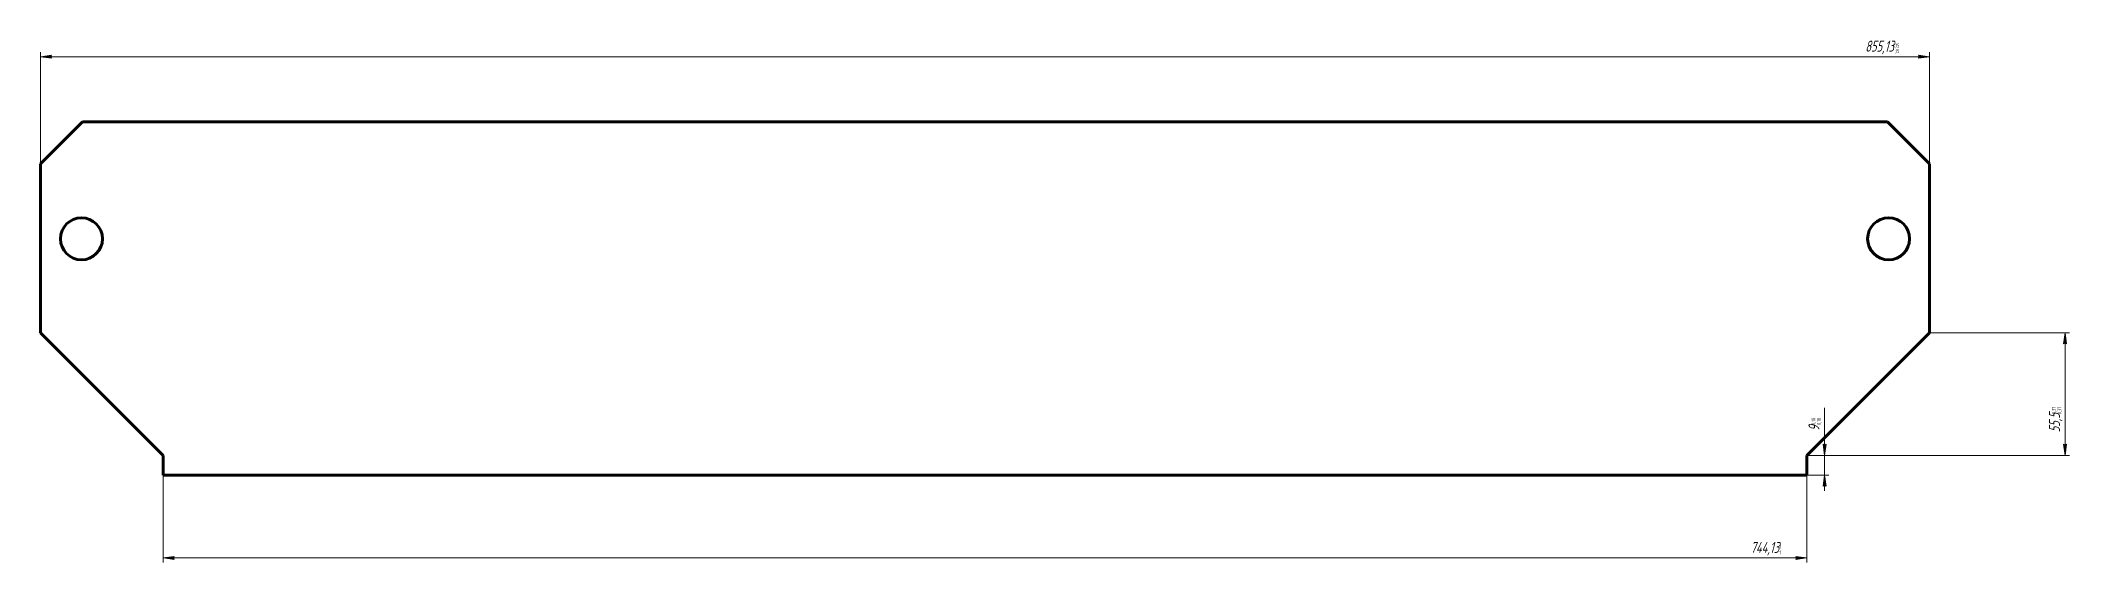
# Model space of a CAD drawing. Header units: millimetres. Extents: x -32 to 886, y -80 to 156.
import ezdxf

# ---------------------------------------------------------------- set-up
doc = ezdxf.new("R2010")
doc.units = ezdxf.units.MM
for name, pattern in [('K5LT32768', [0]), ('K5LT32770', [0]), ('K5LT32771', [0]), ('K5LT32772', [0]), ('K5LT32776', [0]), ('K5LT32777', [0]), ('K5LT_BASIC', [0]), ('K5LT_THIN', [0])]:
    doc.linetypes.add(name, pattern=pattern)
doc.layers.add('Системный слой', color=7, linetype='Continuous')
doc.styles.add('KDIMTEXTSTYLE', font='GOST_AU.SHX', dxfattribs={"width": 0.96, "oblique": 15, "height": 5})
doc.styles.add('KTEXTSTYLE', font='GOST_AU.SHX', dxfattribs={"width": 0.96, "height": 5})
doc.dimstyles.new('KDIMSTYLE (1.00)', dxfattribs={"dimtxt": 5, "dimasz": 1, "dimexe": 2, "dimexo": 0, "dimgap": 1, "dimtad": 1, "dimtxsty": 'KDIMTEXTSTYLE', "dimsah": 1, "dimcen": 0, "dimdle": 1, "dimadec": 0, "dimazin": 0, "dimtfac": 0.667, "dimtmove": 0, "dimatfit": 3, "dimfxl": 1, "dimtvp": 1, "dimtolj": 1, "dimtzin": 0, "dimarcsym": 0})

# ---------------------------------------------------------------- blocks, each defined once
blk = doc.blocks.new('U1')
blk.add_hatch(color=7).paths.add_polyline_path([(817.75, 148), (822.75, 148.66), (817.75, 149.32), (818.25, 148.66)])
at = {"color": 7, "linetype": 'K5LT32776', "lineweight": 18}
for p, q in [((818.25, 148.66), (817.75, 149.32)), ((817.75, 149.32), (822.75, 148.66)), ((822.75, 148.66), (817.75, 148)), ((817.75, 148), (818.25, 148.66)), ((822.75, 148.66), (821.75, 148.66))]:
    blk.add_line(p, q, dxfattribs=at)
at = {"color": 7, "linetype": 'K5LT32777', "lineweight": 18}
blk.add_line((822.75, 148.66), (820.75, 148.66), dxfattribs=at)
blk = doc.blocks.new('U2')
blk.add_hatch(color=7).paths.add_polyline_path([(-27.38, 149.32), (-32.38, 148.66), (-27.38, 148), (-27.88, 148.66)])
at = {"color": 7, "linetype": 'K5LT32776', "lineweight": 18}
for p, q in [((-32.38, 148.66), (-27.38, 149.32)), ((-27.38, 148), (-32.38, 148.66)), ((-32.38, 148.66), (-31.38, 148.66)), ((-27.38, 149.32), (-27.88, 148.66)), ((-27.88, 148.66), (-27.38, 148))]:
    blk.add_line(p, q, dxfattribs=at)
at = {"color": 7, "linetype": 'K5LT32777', "lineweight": 18}
blk.add_line((-32.38, 148.66), (-30.38, 148.66), dxfattribs=at)
blk = doc.blocks.new('U4')
at = {"color": 7, "linetype": 'K5LT_THIN', "lineweight": 18}
blk.add_line((822.75, 148.66), (820.75, 148.66), dxfattribs=at)
at = {"color": 7, "linetype": 'K5LT32777', "lineweight": 18}
blk.add_line((822.75, 148.66), (821.75, 148.66), dxfattribs=at)
blk = doc.blocks.new('U5')
at = {"color": 7, "linetype": 'K5LT32777', "lineweight": 18}
blk.add_line((-32.38, 148.66), (-31.38, 148.66), dxfattribs=at)
at = {"color": 7, "linetype": 'K5LT_THIN', "lineweight": 18}
blk.add_line((-32.38, 148.66), (-30.38, 148.66), dxfattribs=at)
blk = doc.blocks.new('D0')
at = {"color": 7, "linetype": 'K5LT_THIN', "lineweight": 18, "transparency": 16777216}
for p, q in [((-32.38, 100.25), (-32.38, 150.66)), ((822.75, 100.25), (822.75, 150.66))]:
    blk.add_line(p, q, dxfattribs=at)
at = {"transparency": 16777216}
blk.add_wipeout([(793.67, 149.66), (793.67, 155.69), (810.85, 155.69), (810.85, 149.66)], dxfattribs=at)
at = {"color": 7, "linetype": 'K5LT_THIN', "lineweight": 18, "transparency": 16777216}
blk.add_line((-32.38, 148.66), (822.75, 148.66), dxfattribs=at)
at = {"color": 7, "transparency": 16777216, "char_height": 2.5, "attachment_point": 1, "style": 'KTEXTSTYLE'}
for s, insert in [('\\H3.5;\\W0.965;\\Q15;\\Q15;\\W0.856;\\H5.00;855,13', (793.67, 155.96)), ('\\H3.5;\\W0.965;\\Q15;\\Q0;\\W0.852;\\H1.67;1,15', (806.27, 154.56)), ('\\H3.5;\\W0.965;\\Q15;\\Q0;\\W0.852;\\H1.67;1,15', (806.27, 152.05)), ('\\H3.5;\\W0.965;\\Q15;\\Q0;\\W0.852;\\H1.67; ', (808.69, 152.63)), ('\\H3.5;\\W0.965;\\Q15;\\Q15;\\W0.852;\\H3.25; ', (809.26, 154.21))]:
    blk.add_mtext(s, dxfattribs=dict(at, insert=insert))
blk = doc.blocks.new('KDIMARROW_00')
at = {"layer": 'Системный слой', "color": 0, "linetype": 'K5LT_THIN', "lineweight": 18}
blk.add_line((0, 0), (-1, 0), dxfattribs=at)
blk = doc.blocks.new('U7')
blk.add_hatch(color=7).paths.add_polyline_path([(762.25, -78.87), (767.25, -78.21), (762.25, -77.56), (762.75, -78.21)])
at = {"color": 7, "linetype": 'K5LT32776', "lineweight": 18}
for p, q in [((762.75, -78.21), (762.25, -77.56)), ((762.25, -77.56), (767.25, -78.21)), ((767.25, -78.21), (762.25, -78.87)), ((762.25, -78.87), (762.75, -78.21)), ((767.25, -78.21), (766.25, -78.21))]:
    blk.add_line(p, q, dxfattribs=at)
at = {"color": 7, "linetype": 'K5LT32777', "lineweight": 18}
blk.add_line((767.25, -78.21), (765.25, -78.21), dxfattribs=at)
blk = doc.blocks.new('U8')
blk.add_hatch(color=7).paths.add_polyline_path([(28.12, -77.56), (23.12, -78.21), (28.12, -78.87), (27.62, -78.21)])
at = {"color": 7, "linetype": 'K5LT32776', "lineweight": 18}
for p, q in [((23.12, -78.21), (28.12, -77.56)), ((28.12, -78.87), (23.12, -78.21)), ((23.12, -78.21), (24.12, -78.21)), ((28.12, -77.56), (27.62, -78.21)), ((27.62, -78.21), (28.12, -78.87))]:
    blk.add_line(p, q, dxfattribs=at)
at = {"color": 7, "linetype": 'K5LT32777', "lineweight": 18}
blk.add_line((23.12, -78.21), (25.12, -78.21), dxfattribs=at)
blk = doc.blocks.new('U10')
at = {"color": 7, "linetype": 'K5LT_THIN', "lineweight": 18}
blk.add_line((767.25, -78.21), (765.25, -78.21), dxfattribs=at)
at = {"color": 7, "linetype": 'K5LT32777', "lineweight": 18}
blk.add_line((767.25, -78.21), (766.25, -78.21), dxfattribs=at)
blk = doc.blocks.new('U11')
at = {"color": 7, "linetype": 'K5LT32777', "lineweight": 18}
blk.add_line((23.12, -78.21), (24.12, -78.21), dxfattribs=at)
at = {"color": 7, "linetype": 'K5LT_THIN', "lineweight": 18}
blk.add_line((23.12, -78.21), (25.12, -78.21), dxfattribs=at)
blk = doc.blocks.new('D1')
at = {"color": 7, "linetype": 'K5LT_THIN', "lineweight": 18, "transparency": 16777216}
for p, q in [((23.12, -40.75), (23.12, -80.21)), ((767.25, -40.75), (767.25, -80.21))]:
    blk.add_line(p, q, dxfattribs=at)
at = {"transparency": 16777216}
blk.add_wipeout([(741.74, -77.21), (741.74, -71.18), (757.82, -71.18), (757.82, -77.21)], dxfattribs=at)
at = {"color": 7, "linetype": 'K5LT_THIN', "lineweight": 18, "transparency": 16777216}
blk.add_line((23.12, -78.21), (767.25, -78.21), dxfattribs=at)
at = {"color": 7, "transparency": 16777216, "char_height": 2.5, "attachment_point": 1, "style": 'KTEXTSTYLE'}
for s, insert in [('\\H3.5;\\W0.965;\\Q15;\\Q15;\\W0.856;\\H5.00;744,13', (741.74, -70.92)), ('\\H3.5;\\W0.965;\\Q15;\\Q0;\\W0.852;\\H1.67;1', (754.88, -72.32)), ('\\H3.5;\\W0.965;\\Q15;\\Q15;\\W0.852;\\H3.25; ', (756.19, -72.67)), ('\\H3.5;\\W0.965;\\Q15;\\Q0;\\W0.852;\\H1.67;1', (754.88, -74.83)), ('\\H3.5;\\W0.965;\\Q15;\\Q0;\\W0.852;\\H1.67; ', (755.62, -74.25))]:
    blk.add_mtext(s, dxfattribs=dict(at, insert=insert))
blk = doc.blocks.new('U13')
blk.add_hatch(color=7).paths.add_polyline_path([(775.25, -45.25), (775.91, -45.75), (775.25, -40.75), (774.59, -45.75)])
at = {"color": 7, "linetype": 'K5LT32776', "lineweight": 18}
for p, q in [((775.25, -40.75), (774.59, -45.75)), ((774.59, -45.75), (775.25, -45.25)), ((775.25, -40.75), (775.25, -39.75)), ((775.91, -45.75), (775.25, -40.75)), ((775.25, -40.75), (775.25, -47.75)), ((775.25, -45.25), (775.91, -45.75))]:
    blk.add_line(p, q, dxfattribs=at)
at = {"color": 7, "linetype": 'K5LT32777', "lineweight": 18}
blk.add_line((775.25, -40.75), (775.25, -38.75), dxfattribs=at)
blk = doc.blocks.new('U14')
blk.add_hatch(color=7).paths.add_polyline_path([(775.25, -27.25), (774.59, -26.75), (775.25, -31.75), (775.91, -26.75)])
at = {"color": 7, "linetype": 'K5LT32776', "lineweight": 18}
for p, q in [((775.25, -27.25), (774.59, -26.75)), ((774.59, -26.75), (775.25, -31.75)), ((775.25, -31.75), (775.25, -24.75)), ((775.25, -31.75), (775.91, -26.75)), ((775.91, -26.75), (775.25, -27.25)), ((775.25, -31.75), (775.25, -32.75))]:
    blk.add_line(p, q, dxfattribs=at)
at = {"color": 7, "linetype": 'K5LT32777', "lineweight": 18}
blk.add_line((775.25, -31.75), (775.25, -33.75), dxfattribs=at)
blk = doc.blocks.new('U16')
at = {"color": 7, "linetype": 'K5LT_THIN', "lineweight": 18}
blk.add_line((775.25, -40.75), (775.25, -38.75), dxfattribs=at)
at = {"color": 7, "linetype": 'K5LT32777', "lineweight": 18}
blk.add_line((775.25, -40.75), (775.25, -39.75), dxfattribs=at)
blk = doc.blocks.new('U17')
at = {"color": 7, "linetype": 'K5LT32777', "lineweight": 18}
blk.add_line((775.25, -31.75), (775.25, -32.75), dxfattribs=at)
at = {"color": 7, "linetype": 'K5LT_THIN', "lineweight": 18}
blk.add_line((775.25, -31.75), (775.25, -33.75), dxfattribs=at)
blk = doc.blocks.new('D2')
at = {"color": 7, "linetype": 'K5LT_THIN', "lineweight": 18, "transparency": 16777216}
for p, q in [((767.25, -31.75), (777.25, -31.75)), ((775.25, -31.75), (775.25, -40.75)), ((767.25, -40.75), (777.25, -40.75))]:
    blk.add_line(p, q, dxfattribs=at)
at = {"transparency": 16777216}
blk.add_wipeout([(774.25, -20.75), (768.22, -20.75), (768.22, -12.59), (774.25, -12.59)], dxfattribs=at)
at = {"color": 7, "linetype": 'K5LT_THIN', "lineweight": 18, "transparency": 16777216}
blk.add_line((775.25, -31.75), (775.25, -10.25), dxfattribs=at)
at = {"color": 7, "transparency": 16777216, "char_height": 2.5, "attachment_point": 1, "rotation": 90, "style": 'KTEXTSTYLE'}
for s, insert in [('\\H3.5;\\W0.965;\\Q15;\\Q15;\\W0.856;\\H5.00;9', (767.96, -20.75)), ('\\H3.5;\\W0.965;\\Q15;\\Q0;\\W0.852;\\H1.67;0,18', (769.36, -17.93)), ('\\H3.5;\\W0.965;\\Q15;\\Q15;\\W0.852;\\H3.25; ', (769.71, -14.55)), ('\\H3.5;\\W0.965;\\Q15;\\Q0;\\W0.852;\\H1.67; ', (771.29, -15.12)), ('\\H3.5;\\W0.965;\\Q15;\\Q0;\\W0.852;\\H1.67;0,18', (771.87, -17.93))]:
    blk.add_mtext(s, dxfattribs=dict(at, insert=insert))
blk = doc.blocks.new('U19')
blk.add_hatch(color=7).paths.add_polyline_path([(883.45, -26.75), (884.11, -31.75), (884.76, -26.75), (884.11, -27.25)])
at = {"color": 7, "linetype": 'K5LT32776', "lineweight": 18}
for p, q in [((884.11, -31.75), (883.45, -26.75)), ((883.45, -26.75), (884.11, -27.25)), ((884.11, -27.25), (884.76, -26.75)), ((884.76, -26.75), (884.11, -31.75)), ((884.11, -31.75), (884.11, -30.75))]:
    blk.add_line(p, q, dxfattribs=at)
at = {"color": 7, "linetype": 'K5LT32777', "lineweight": 18}
blk.add_line((884.11, -31.75), (884.11, -29.75), dxfattribs=at)
blk = doc.blocks.new('U20')
blk.add_hatch(color=7).paths.add_polyline_path([(884.76, 18.75), (884.11, 23.75), (883.45, 18.75), (884.11, 19.25)])
at = {"color": 7, "linetype": 'K5LT32776', "lineweight": 18}
for p, q in [((883.45, 18.75), (884.11, 23.75)), ((884.11, 19.25), (883.45, 18.75)), ((884.11, 23.75), (884.76, 18.75)), ((884.11, 23.75), (884.11, 22.75)), ((884.76, 18.75), (884.11, 19.25))]:
    blk.add_line(p, q, dxfattribs=at)
at = {"color": 7, "linetype": 'K5LT32777', "lineweight": 18}
blk.add_line((884.11, 23.75), (884.11, 21.75), dxfattribs=at)
blk = doc.blocks.new('U22')
at = {"color": 7, "linetype": 'K5LT_THIN', "lineweight": 18}
blk.add_line((884.11, -31.75), (884.11, -29.75), dxfattribs=at)
at = {"color": 7, "linetype": 'K5LT32777', "lineweight": 18}
blk.add_line((884.11, -31.75), (884.11, -30.75), dxfattribs=at)
blk = doc.blocks.new('U23')
at = {"color": 7, "linetype": 'K5LT32777', "lineweight": 18}
blk.add_line((884.11, 23.75), (884.11, 22.75), dxfattribs=at)
at = {"color": 7, "linetype": 'K5LT_THIN', "lineweight": 18}
blk.add_line((884.11, 23.75), (884.11, 21.75), dxfattribs=at)
blk = doc.blocks.new('D3')
at = {"color": 7, "linetype": 'K5LT_THIN', "lineweight": 18, "transparency": 16777216}
for p, q in [((822.75, 23.75), (886.11, 23.75)), ((767.25, -31.75), (886.11, -31.75))]:
    blk.add_line(p, q, dxfattribs=at)
at = {"transparency": 16777216}
blk.add_wipeout([(883.11, -21.32), (877.08, -21.32), (877.08, -7.74), (883.11, -7.74)], dxfattribs=at)
at = {"color": 7, "linetype": 'K5LT_THIN', "lineweight": 18, "transparency": 16777216}
blk.add_line((884.11, 23.75), (884.11, -31.75), dxfattribs=at)
at = {"color": 7, "transparency": 16777216, "char_height": 2.5, "attachment_point": 1, "rotation": 90, "style": 'KTEXTSTYLE'}
for s, insert in [('\\H3.5;\\W0.965;\\Q15;\\Q15;\\W0.856;\\H5.00;55,5', (876.81, -21.32)), ('\\H3.5;\\W0.965;\\Q15;\\Q0;\\W0.852;\\H1.67;0,37', (878.21, -13.08)), ('\\H3.5;\\W0.965;\\Q15;\\Q15;\\W0.852;\\H3.25; ', (878.56, -9.47)), ('\\H3.5;\\W0.965;\\Q15;\\Q0;\\W0.852;\\H1.67; ', (880.14, -10.05)), ('\\H3.5;\\W0.965;\\Q15;\\Q0;\\W0.852;\\H1.67;0,37', (880.72, -13.08))]:
    blk.add_mtext(s, dxfattribs=dict(at, insert=insert))
blk = doc.blocks.new('U3')
for name in ['U5', 'U4']:
    blk.add_blockref(name, (0, 0))
at = {"color": 7}
dim = blk.add_linear_dim(base=(-32.383, 148.661), p1=(822.748, 100.254), p2=(-32.383, 100.254), text='\\H2.5;\\W0.925;\\Q0;\\H2.5;\\W0.925;\\Q0;\\Q15;\\W0.820;\\H5.00;855,13\\A1;{\\H2.5;\\W0.925;\\Q0;\\Q0;\\W0.887;\\H1.67;\\S1,15^ 1,15;\\Q0;\\H2.50;\\Q0;\\W0.817;\\H1.67; \\Q15;\\H3.25; \\Q0;\\W0.887;\\H2.50;}', dimstyle='KDIMSTYLE (1.00)', override={"dimexo": 0, "dimblk1": 'KDIMARROW_00', "dimblk2": 'KDIMARROW_00', "dimse1": 0, "dimse2": 0, "dimclrt": 7, "dimtolj": 1}, dxfattribs=at)
dim.commit()
dim.dimension.update_dxf_attribs({"geometry": 'D0', "text_midpoint": (802.617, 148.661), "dimtype": 160})
blk = doc.blocks.new('U0')
for name in ['U2', 'U1']:
    blk.add_blockref(name, (0, 0))
blk.add_blockref('U3', (0, 0))
blk = doc.blocks.new('U9')
for name in ['U11', 'U10']:
    blk.add_blockref(name, (0, 0))
at = {"color": 7}
dim = blk.add_linear_dim(base=(23.117, -78.213), p1=(767.248, -40.746), p2=(23.117, -40.746), text='\\H2.5;\\W0.925;\\Q0;\\H2.5;\\W0.925;\\Q0;\\Q15;\\W0.820;\\H5.00;744,13\\A1;{\\H2.5;\\W0.925;\\Q0;\\Q0;\\W0.887;\\H1.67;\\S1^ 1;\\Q0;\\H2.50;\\Q0;\\W0.817;\\H1.67; \\Q15;\\H3.25; \\Q0;\\W0.887;\\H2.50;}', dimstyle='KDIMSTYLE (1.00)', override={"dimexo": 0, "dimblk1": 'KDIMARROW_00', "dimblk2": 'KDIMARROW_00', "dimse1": 0, "dimse2": 0, "dimclrt": 7, "dimtolj": 1}, dxfattribs=at)
dim.commit()
dim.dimension.update_dxf_attribs({"geometry": 'D1', "text_midpoint": (750.117, -78.213), "dimtype": 160})
blk = doc.blocks.new('U6')
for name in ['U8', 'U7']:
    blk.add_blockref(name, (0, 0))
blk.add_blockref('U9', (0, 0))
blk = doc.blocks.new('U15')
for name in ['U17', 'U16']:
    blk.add_blockref(name, (0, 0))
at = {"color": 7}
dim = blk.add_linear_dim(base=(775.253, -31.746), p1=(767.248, -40.746), p2=(767.248, -31.746), angle=90, text='\\H2.5;\\W0.925;\\Q0;\\H2.5;\\W0.925;\\Q0;\\Q15;\\W0.820;\\H5.00;9\\A1;{\\H2.5;\\W0.925;\\Q0;\\Q0;\\W0.887;\\H1.67;\\S0,18^ 0,18;\\Q0;\\H2.50;\\Q0;\\W0.817;\\H1.67; \\Q15;\\H3.25; \\Q0;\\W0.887;\\H2.50;}', dimstyle='KDIMSTYLE (1.00)', override={"dimexo": 0, "dimblk1": 'KDIMARROW_00', "dimblk2": 'KDIMARROW_00', "dimse1": 0, "dimse2": 0, "dimclrt": 7, "dimtolj": 1}, dxfattribs=at)
dim.commit()
dim.dimension.update_dxf_attribs({"geometry": 'D2', "text_midpoint": (775.253, -16.496), "dimtype": 160})
blk = doc.blocks.new('U12')
for name in ['U14', 'U13']:
    blk.add_blockref(name, (0, 0))
blk.add_blockref('U15', (0, 0))
blk = doc.blocks.new('U21')
for name in ['U23', 'U22']:
    blk.add_blockref(name, (0, 0))
at = {"color": 7}
dim = blk.add_linear_dim(base=(884.107, 23.754), p1=(767.248, -31.746), p2=(822.748, 23.754), angle=90, text='\\H2.5;\\W0.925;\\Q0;\\H2.5;\\W0.925;\\Q0;\\Q15;\\W0.820;\\H5.00;55,5\\A1;{\\H2.5;\\W0.925;\\Q0;\\Q0;\\W0.887;\\H1.67;\\S0,37^ 0,37;\\Q0;\\H2.50;\\Q0;\\W0.817;\\H1.67; \\Q15;\\H3.25; \\Q0;\\W0.887;\\H2.50;}', dimstyle='KDIMSTYLE (1.00)', override={"dimexo": 0, "dimblk1": 'KDIMARROW_00', "dimblk2": 'KDIMARROW_00', "dimse1": 0, "dimse2": 0, "dimclrt": 7, "dimtolj": 1}, dxfattribs=at)
dim.commit()
dim.dimension.update_dxf_attribs({"geometry": 'D3', "text_midpoint": (884.107, -14.246), "dimtype": 160})
blk = doc.blocks.new('U18')
for name in ['U20', 'U19']:
    blk.add_blockref(name, (0, 0))
blk.add_blockref('U21', (0, 0))

msp = doc.modelspace()

# ---------------------------------------------------------------- linework, layer by layer
at = {"color": 18, "linetype": 'K5LT32768', "lineweight": 60, "true_color": 0x000000}
msp.add_line((23.12, -31.75), (-32.38, 23.75), dxfattribs=at)
at = {"layer": 'Системный слой', "color": 18, "linetype": 'K5LT32770', "lineweight": 60, "true_color": 0x000000}
for p, q in [((-32.38, 100.25), (-13.38, 119.25)), ((-32.38, 23.75), (-32.38, 100.25)), ((23.12, -31.75), (23.12, -40.75))]:
    msp.add_line(p, q, dxfattribs=at)
at = {"layer": 'Системный слой', "color": 3, "linetype": 'K5LT32771', "lineweight": 60}
for p, q in [((-13.38, 119.25), (803.75, 119.25)), ((23.12, -40.75), (767.25, -40.75))]:
    msp.add_line(p, q, dxfattribs=at)
at = {"layer": 'Системный слой', "color": 5, "linetype": 'K5LT32772', "lineweight": 60}
for p, q in [((803.75, 119.25), (822.75, 100.25)), ((822.75, 23.75), (822.75, 100.25)), ((767.25, -31.75), (822.75, 23.75)), ((767.25, -40.75), (767.25, -31.75))]:
    msp.add_line(p, q, dxfattribs=at)
at = {"layer": 'Системный слой', "color": 18, "linetype": 'K5LT_BASIC', "lineweight": 60, "true_color": 0x000000}
msp.add_circle((-13.88, 66.25), 9.5, dxfattribs=at)
at = {"layer": 'Системный слой', "color": 5, "linetype": 'K5LT_BASIC', "lineweight": 60}
msp.add_circle((804.25, 66.25), 9.5, dxfattribs=at)

# ---------------------------------------------------------------- next in the draw order: block references
at = {"color": 18, "true_color": 0x000000}
msp.add_blockref('U0', (0, 0), dxfattribs=at)
msp.add_blockref('U6', (0, 0))

# ---------------------------------------------------------------- next in the draw order: block references
msp.add_blockref('U12', (0, 0))

# ---------------------------------------------------------------- next in the draw order: block references
msp.add_blockref('U18', (0, 0))

doc.saveas('drawing.dxf')
